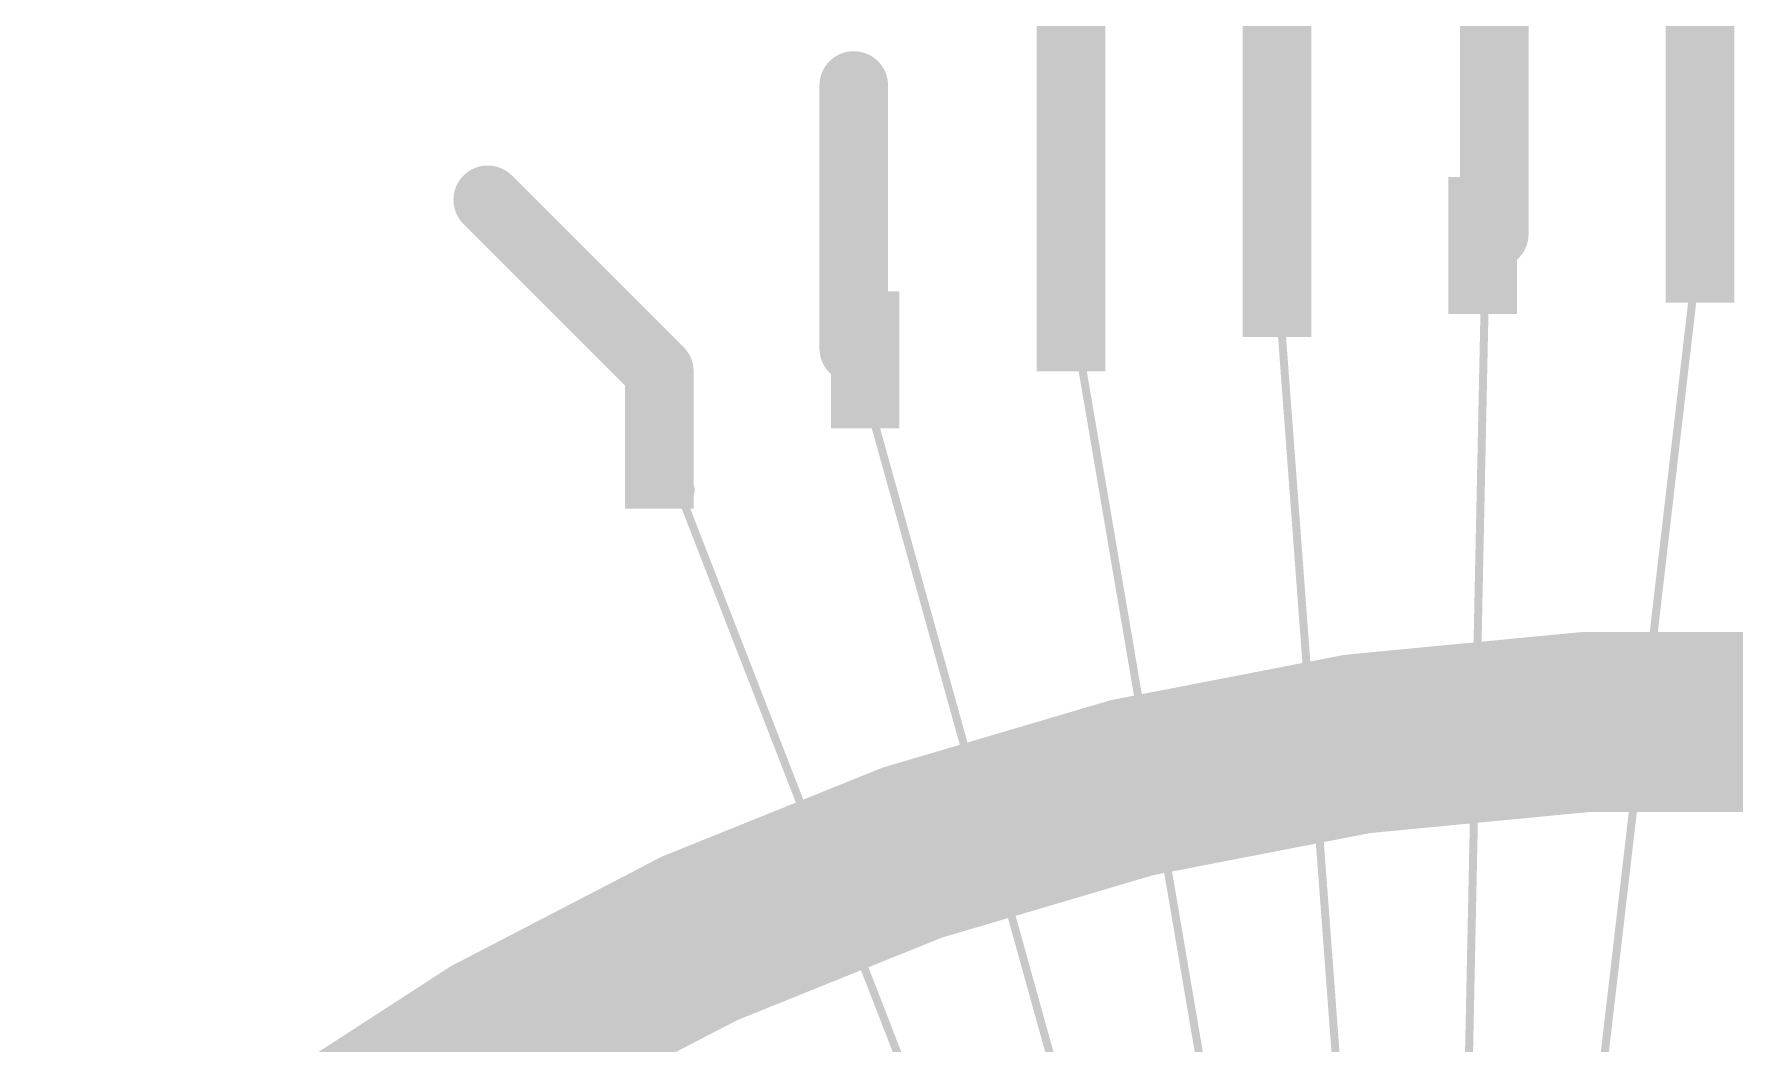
# Model space of a CAD drawing. Extents: x -12 to 108, y -5 to 75.
# Drawn here: x 60.841 to 64.619, y 40.187 to 42.431 of the extents above; entities that cross this region are included whole.
import ezdxf

# ---------------------------------------------------------------- set-up
doc = ezdxf.new("R2010")
doc.units = 0
doc.header["$MEASUREMENT"] = 0
doc.layers.get('0').update_dxf_attribs({"linetype": 'CONTINUOUS'})
for name, color, linetype in [('1', 12, 'CONTINUOUS'), ('IOs', 250, 'CONTINUOUS'), ('Sbp1', 5, 'CONTINUOUS'), ('vdd', 250, 'CONTINUOUS')]:
    doc.layers.add(name, color=color, linetype=linetype)

# ---------------------------------------------------------------- blocks, each defined once
blk = doc.blocks.new('RECT')
blk.add_solid([(-0.5, -0.5), (0.5, -0.5), (-0.5, 0.5), (0.5, 0.5)])
blk = doc.blocks.new('ROUND_19')
at = {"const_width": 0.025}
blk.add_lwpolyline([(-0.0125, 0, 1), (0.0125, 0, 1)], format="xyb", close=True, dxfattribs=at)

msp = doc.modelspace()

# ---------------------------------------------------------------- linework, layer by layer
at = {"layer": '1', "const_width": 0.1524}
for points in [[(63.6016, 56.8419), (63.6016, 41.91)], [(63.1444, 56.6166), (63.1444, 41.8338)], [(64.0842, 55.1434), (64.0842, 41.9862)], [(64.5414, 42.545), (64.5414, 41.9862)], [(62.6618, 41.7322), (62.6618, 42.3164)], [(61.849, 42.0624), (62.23, 41.6814)], [(64.0842, 41.9862), (64.0588, 41.9608)], [(62.6872, 41.7068), (62.6618, 41.7322)], [(62.23, 41.6814), (62.23, 41.529)], [(64.4414, 40.8934), (64.4166, 40.8686)], [(63.5254, 40.8686), (63.3476, 40.6908)], [(64.4166, 40.8686), (63.5254, 40.8686)], [(62.9412, 40.6908), (62.738, 40.4876)], [(63.3476, 40.6908), (62.9412, 40.6908)], [(62.3824, 40.4876), (62.23, 40.3352)], [(62.738, 40.4876), (62.3824, 40.4876)], [(62.0268, 40.3352), (61.7728, 40.0812)], [(62.23, 40.3352), (62.0268, 40.3352)]]:
    msp.add_lwpolyline(points, dxfattribs=at)
at = {"layer": '1'}
for points, const_width in [([(62.6999, 42.3164, 1), (62.6237, 42.3164)], 0.0762), ([(61.8759, 42.0893, 1), (61.8221, 42.0355)], 0.0762), ([(64.1111, 41.9593, 1), (64.0573, 42.0131)], 0.0762), ([(64.0319, 41.9877, 1), (64.0857, 41.9339)], 0.0762), ([(64.0461, 41.9862, 1), (64.1223, 41.9862)], 0.0762), ([(64.5033, 41.9862, 1), (64.5795, 41.9862)], 0.0762), ([(63.5635, 41.91, 1), (63.6397, 41.91)], 0.0762), ([(63.1063, 41.8338, 1), (63.1825, 41.8338)], 0.0762), ([(62.6887, 41.7591, 1), (62.6349, 41.7053)], 0.0762), ([(62.2681, 41.6814, 1), (62.1919, 41.6814)], 0.0762), ([(62.2031, 41.6545, 1), (62.2569, 41.7083)], 0.0762), ([(62.6237, 41.7322, 1), (62.6999, 41.7322)], 0.0762), ([(62.6603, 41.6799, 1), (62.7141, 41.7337)], 0.0762), ([(62.1919, 41.529, 1), (62.2681, 41.529)], 0.0762), ([(68.0414, 39.5934, 0.3757), (61.0414, 39.5934)], 0.4), ([(64.4683, 40.8665, 1), (64.4145, 40.9203)], 0.0762), ([(63.5254, 40.9067, 1), (63.5254, 40.8305)], 0.0762), ([(63.5523, 40.8417, 1), (63.4985, 40.8955)], 0.0762), ([(64.3897, 40.8955, 1), (64.4435, 40.8417)], 0.0762), ([(64.4166, 40.8305, 1), (64.4166, 40.9067)], 0.0762), ([(62.9412, 40.7289, 1), (62.9412, 40.6527)], 0.0762), ([(62.9681, 40.6639, 1), (62.9143, 40.7177)], 0.0762), ([(63.3476, 40.6527, 1), (63.3476, 40.7289)], 0.0762), ([(63.3207, 40.7177, 1), (63.3745, 40.6639)], 0.0762), ([(62.3824, 40.5257, 1), (62.3824, 40.4495)], 0.0762), ([(62.4093, 40.4607, 1), (62.3555, 40.5145)], 0.0762), ([(62.7111, 40.5145, 1), (62.7649, 40.4607)], 0.0762), ([(62.738, 40.4495, 1), (62.738, 40.5257)], 0.0762), ([(62.0268, 40.3733, 1), (62.0268, 40.2971)], 0.0762), ([(62.0537, 40.3083, 1), (61.9999, 40.3621)], 0.0762), ([(62.2031, 40.3621, 1), (62.2569, 40.3083)], 0.0762), ([(62.23, 40.2971, 1), (62.23, 40.3733)], 0.0762)]:
    msp.add_lwpolyline(points, format="xyb", dxfattribs=dict(at, const_width=const_width))
at = {"layer": 'IOs', "transparency": 33554687, "const_width": 0.01778}
for points in [[(64.06607, 41.9862), (63.97361, 37.54203)], [(64.5414, 41.9862), (64.02422, 37.54347)], [(63.6016, 41.91), (63.92803, 37.54032)], [(63.1444, 41.8338), (63.87573, 37.54216)], [(62.6618, 41.7322), (63.82669, 37.54133)], [(62.23, 41.529), (63.77922, 37.53907)]]:
    msp.add_lwpolyline(points, dxfattribs=at)
at = {"layer": 'Sbp1', "const_width": 0.08}
for points in [[(64.07904, 41.89095), (64.08166, 42.05047)], [(64.53968, 41.88928), (64.54213, 42.0488)], [(63.62275, 41.8327), (63.60439, 41.99118)], [(63.16419, 41.74477), (63.13809, 41.90217)], [(62.6976, 41.62746), (62.65213, 41.78038)], [(62.26841, 41.41807), (62.2142, 41.56812)], [(62.06013, 40.26408), (61.98693, 40.40583)]]:
    msp.add_lwpolyline(points, dxfattribs=at)
at = {"layer": 'vdd', "transparency": 33554687, "const_width": 0.01778}
msp.add_lwpolyline([(63.58131, 37.54252), (62.05624, 40.27508)], dxfattribs=at)

# ---------------------------------------------------------------- block references
at = {"layer": '1', "xscale": 0.3048, "yscale": 0.1524, "rotation": 270}
for p in [(64.5414, 41.9862), (64.0588, 41.9608), (63.6016, 41.91), (63.1444, 41.8338), (62.6872, 41.7068), (62.23, 41.529), (64.4414, 40.8934)]:
    msp.add_blockref('RECT', p, dxfattribs=at)
at = {"layer": 'Sbp1', "xscale": 1.600000000000001, "yscale": 1.600000000000001, "zscale": 1.600000000000001}
for p, rotation in [((64.08166, 42.05047), 49.7795419455356), ((64.54213, 42.0488), 49.84197044091953), ((63.60439, 41.99118), 57.33354952579959), ((63.13809, 41.90217), 60.13969410763815), ((64.07904, 41.89095), 49.7795419455356), ((64.53968, 41.88928), 49.84197044091953), ((63.62275, 41.8327), 57.33354952579959), ((62.65213, 41.78038), 67.28314115919976), ((63.16419, 41.74477), 60.13969410763815), ((62.6976, 41.62746), 67.28314115919976), ((62.2142, 41.56812), 70.5856401666806), ((62.26841, 41.41807), 70.5856401666806), ((61.98693, 40.40583), 78.03465759524804), ((62.06013, 40.26408), 78.03465759524804)]:
    msp.add_blockref('ROUND_19', p, dxfattribs=dict(at, rotation=rotation))

doc.saveas('drawing.dxf')
